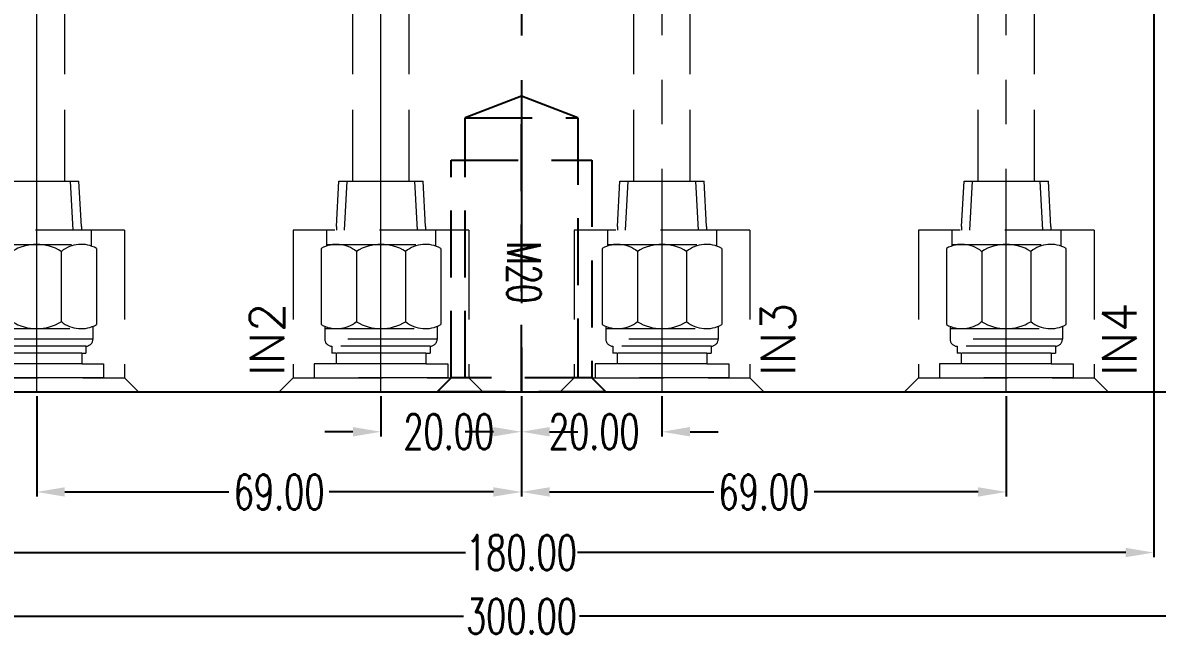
# Model space of a CAD drawing. Header units: inches. Extents: x 160917 to 162189, y -51061 to -50161.
# Drawn here: x 161835.2 to 161996.7, y -50647.4 to -50559.6 of the extents above; entities that cross this region are included whole.
import ezdxf
from ezdxf.enums import TextEntityAlignment as Align

# ---------------------------------------------------------------- set-up
doc = ezdxf.new("R2010")
doc.units = ezdxf.units.IN
doc.header["$LTSCALE"] = 2
doc.header["$MEASUREMENT"] = 0
doc.header["$PDMODE"] = 3
doc.header["$PDSIZE"] = 0.3125
doc.linetypes.add('CENTER', pattern=[50.8, 31.75, -6.35, 6.35, -6.35])
doc.linetypes.add('HIDDEN', pattern=[9.525, 6.35, -3.175])
doc.layers.get('0').update_dxf_attribs({"linetype": 'CONTINUOUS'})
doc.layers.get('Defpoints').update_dxf_attribs({"linetype": 'CONTINUOUS'})
for name, color, linetype in [('5', 5, 'CONTINUOUS'), ('COOL', 122, 'CONTINUOUS'), ('WT', 4, 'CONTINUOUS')]:
    doc.layers.add(name, color=color, linetype=linetype)
doc.layers.add('dim', color=3, linetype='CONTINUOUS', lineweight=15)
doc.layers.add('WR', color=122, linetype='HIDDEN', lineweight=18)
doc.styles.get("Standard").update_dxf_attribs({"font": 'txt.shx', "width": 0.67})
doc.dimstyles.new('2.00', dxfattribs={"dimtxt": 5, "dimasz": 4, "dimexe": 0.666, "dimexo": 0.626, "dimgap": 1, "dimtad": 0, "dimzin": 0, "dimdsep": 46, "dimtxsty": 'Standard', "dimcen": 0.09, "dimclrd": 3, "dimclre": 3, "dimclrt": 7, "dimazin": 0, "dimtfac": 1, "dimtofl": 0, "dimtmove": 0, "dimatfit": 0, "dimfxl": 0, "dimtolj": 1, "dimtzin": 0, "dimarcsym": 0})

# ---------------------------------------------------------------- blocks, each defined once
blk = doc.blocks.new('*D35642')
at = {"layer": 'Defpoints', "color": 0}
for p in [(161756.19, -50609.21), (162056.19, -50609.21), (162056.19, -50644.16)]:
    blk.add_point(p, dxfattribs=at)
at = {"layer": 'dim', "color": 3, "linetype": 'ByBlock', "lineweight": -2}
for p, q in [((161756.19, -50609.84), (161756.19, -50644.83)), ((162056.19, -50609.84), (162056.19, -50644.83)), ((161760.19, -50644.16), (161897.93, -50644.16)), ((162052.19, -50644.16), (161914.45, -50644.16))]:
    blk.add_line(p, q, dxfattribs=at)
at = {"layer": 'dim', "color": 3, "linetype": 'ByBlock'}
for points in [[(161760.19, -50643.49), (161760.19, -50644.83), (161756.19, -50644.16)], [(162052.19, -50644.83), (162052.19, -50643.49), (162056.19, -50644.16)]]:
    blk.add_solid(points, dxfattribs=at)
at = {"layer": 'dim', "color": 7, "linetype": 'ByBlock', "insert": (161906.19, -50644.16), "char_height": 5, "attachment_point": 5}
blk.add_mtext('\\A1;300.00', dxfattribs=at)
blk = doc.blocks.new('*D35643')
at = {"layer": 'Defpoints', "color": 0}
for p in [(161816.19, -50545.21), (161996.19, -50548.21), (161816.19, -50635.09)]:
    blk.add_point(p, dxfattribs=at)
at = {"layer": 'dim', "color": 3, "linetype": 'ByBlock', "lineweight": -2}
for p, q in [((161816.19, -50545.84), (161816.19, -50635.75)), ((161996.19, -50548.84), (161996.19, -50635.75)), ((161820.19, -50635.09), (161898.21, -50635.09)), ((161992.19, -50635.09), (161914.17, -50635.09))]:
    blk.add_line(p, q, dxfattribs=at)
at = {"layer": 'dim', "color": 3, "linetype": 'ByBlock'}
for points in [[(161820.19, -50634.42), (161820.19, -50635.75), (161816.19, -50635.09)], [(161992.19, -50635.75), (161992.19, -50634.42), (161996.19, -50635.09)]]:
    blk.add_solid(points, dxfattribs=at)
at = {"layer": 'dim', "color": 7, "linetype": 'ByBlock', "insert": (161906.19, -50635.09), "char_height": 5, "attachment_point": 5}
blk.add_mtext('\\A1;180.00', dxfattribs=at)
blk = doc.blocks.new('*D37184')
at = {"layer": 'Defpoints', "color": 0}
for p in [(161886.19, -50612.21), (161906.19, -50612.21), (161886.19, -50617.89)]:
    blk.add_point(p, dxfattribs=at)
at = {"layer": 'dim', "color": 3, "linetype": 'ByBlock', "lineweight": -2}
for p, q in [((161886.19, -50612.84), (161886.19, -50618.55)), ((161906.19, -50612.84), (161906.19, -50618.55)), ((161882.19, -50617.89), (161878.19, -50617.89)), ((161910.19, -50617.89), (161914.19, -50617.89))]:
    blk.add_line(p, q, dxfattribs=at)
at = {"layer": 'dim', "color": 3, "linetype": 'ByBlock'}
for points in [[(161882.19, -50618.56), (161882.19, -50617.22), (161886.19, -50617.89)], [(161910.19, -50617.22), (161910.19, -50618.56), (161906.19, -50617.89)]]:
    blk.add_solid(points, dxfattribs=at)
at = {"layer": 'dim', "color": 7, "linetype": 'ByBlock', "insert": (161895.84, -50617.89), "char_height": 5, "attachment_point": 5}
blk.add_mtext('\\A1;20.00', dxfattribs=at)
blk = doc.blocks.new('*D37185')
at = {"layer": 'Defpoints', "color": 0}
for p in [(161837.19, -50612.21), (161906.19, -50612.21), (161837.19, -50626.46)]:
    blk.add_point(p, dxfattribs=at)
at = {"layer": 'dim', "color": 3, "linetype": 'ByBlock', "lineweight": -2}
for p, q in [((161837.19, -50612.84), (161837.19, -50627.12)), ((161906.19, -50612.84), (161906.19, -50627.12)), ((161841.19, -50626.46), (161864.55, -50626.46)), ((161902.19, -50626.46), (161878.83, -50626.46))]:
    blk.add_line(p, q, dxfattribs=at)
at = {"layer": 'dim', "color": 3, "linetype": 'ByBlock'}
for points in [[(161841.19, -50625.79), (161841.19, -50627.13), (161837.19, -50626.46)], [(161902.19, -50627.13), (161902.19, -50625.79), (161906.19, -50626.46)]]:
    blk.add_solid(points, dxfattribs=at)
at = {"layer": 'dim', "color": 7, "linetype": 'ByBlock', "insert": (161871.69, -50626.46), "char_height": 5, "attachment_point": 5}
blk.add_mtext('\\A1;69.00', dxfattribs=at)
blk = doc.blocks.new('*D37186')
at = {"layer": 'Defpoints', "color": 0}
for p in [(161906.19, -50612.21), (161926.19, -50612.21), (161926.19, -50617.89)]:
    blk.add_point(p, dxfattribs=at)
at = {"layer": 'dim', "color": 3, "linetype": 'ByBlock', "lineweight": -2}
for p, q in [((161906.19, -50612.84), (161906.19, -50618.55)), ((161926.19, -50612.84), (161926.19, -50618.55)), ((161902.19, -50617.89), (161898.19, -50617.89)), ((161930.19, -50617.89), (161934.19, -50617.89))]:
    blk.add_line(p, q, dxfattribs=at)
at = {"layer": 'dim', "color": 3, "linetype": 'ByBlock'}
for points in [[(161902.19, -50618.56), (161902.19, -50617.22), (161906.19, -50617.89)], [(161930.19, -50617.22), (161930.19, -50618.56), (161926.19, -50617.89)]]:
    blk.add_solid(points, dxfattribs=at)
at = {"layer": 'dim', "color": 7, "linetype": 'ByBlock', "insert": (161916.55, -50617.89), "char_height": 5, "attachment_point": 5}
blk.add_mtext('\\A1;20.00', dxfattribs=at)
blk = doc.blocks.new('*D37187')
at = {"layer": 'Defpoints', "color": 0}
for p in [(161906.19, -50612.21), (161975.19, -50612.21), (161975.19, -50626.46)]:
    blk.add_point(p, dxfattribs=at)
at = {"layer": 'dim', "color": 3, "linetype": 'ByBlock', "lineweight": -2}
for p, q in [((161906.19, -50612.84), (161906.19, -50627.12)), ((161975.19, -50612.84), (161975.19, -50627.12)), ((161910.19, -50626.46), (161933.55, -50626.46)), ((161971.19, -50626.46), (161947.83, -50626.46))]:
    blk.add_line(p, q, dxfattribs=at)
at = {"layer": 'dim', "color": 3, "linetype": 'ByBlock'}
for points in [[(161910.19, -50625.79), (161910.19, -50627.13), (161906.19, -50626.46)], [(161971.19, -50627.13), (161971.19, -50625.79), (161975.19, -50626.46)]]:
    blk.add_solid(points, dxfattribs=at)
at = {"layer": 'dim', "color": 7, "linetype": 'ByBlock', "insert": (161940.69, -50626.46), "char_height": 5, "attachment_point": 5}
blk.add_mtext('\\A1;69.00', dxfattribs=at)
blk = doc.blocks.new('20150129.111502')
at = {"layer": '5', "color": 122, "linetype": 'HIDDEN', "lineweight": 0}
for p, q in [((0, 14.5), (0, -14.5)), ((2, 12.5), (0, 14.5)), ((2, 12.5), (2, -12.5)), ((23, 12.5), (2, 12.5)), ((23, -12.5), (23, 12.5)), ((2, -9.5), (2, 9.5)), ((4.01, 9.5), (2, 9.5)), ((4.01, 6.4), (4.01, 9.5)), ((20.43, 8.5), (9.57, 8.5)), ((5.51, 6.4), (5.51, 7)), ((6.51, 7), (5.51, 7)), ((5.51, 6.4), (5.51, 7)), ((6.51, -7), (6.51, 7)), ((7.51, -8), (7.51, 8)), ((9.33, 8), (7.51, 8)), ((9, 8), (9, -8)), ((23, 7.75), (20.77, 7.75)), ((21, 7.75), (21, -7.75)), ((4.01, -6.4), (4.01, 6.4)), ((5.51, 6.4), (4.01, 6.4)), ((5.51, -6.4), (5.51, 6.4)), ((23.56, 6.35), (23, 6.35)), ((23, 5.19), (30, 4.82)), ((23.56, 6.35), (30, 6.01)), ((30, 6.01), (30, -6.01)), ((20.01, 3.5), (9.99, 3.5)), ((20.01, -3.5), (9.99, -3.5)), ((23, -5.19), (30, -4.82)), ((5.51, -6.4), (4.01, -6.4)), ((4.01, -6.4), (4.01, -9.5)), ((5.51, -6.4), (5.51, -7)), ((5.51, -6.4), (5.51, -7)), ((23.56, -6.35), (23, -6.35)), ((23.56, -6.35), (30, -6.01)), ((6.51, -7), (5.51, -7)), ((9.33, -8), (7.51, -8)), ((23, -7.75), (20.77, -7.75)), ((4.01, -9.5), (2, -9.5)), ((20.43, -8.5), (9.57, -8.5)), ((2, -12.5), (0, -14.5)), ((23, -12.5), (2, -12.5))]:
    blk.add_line(p, q, dxfattribs=at)
at = {"layer": '5', "color": 122, "linetype": 'CENTER', "lineweight": 0, "ltscale": 0.5}
blk.add_line((0, 0), (30, 0), dxfattribs=at)
at = {"layer": '5', "color": 122, "linetype": 'HIDDEN', "lineweight": 0}
for centre, radius, start, end in [((13.47, 6.32), 4.47, 150.752, 219.0183), ((16.53, 6.32), 4.47, 320.9817, 29.248), ((7.51, 7), 1, 90, 180), ((15.66, 0), 6.66, 148.3016, 211.6984), ((14.34, 0), 6.66, 328.3016, 31.6984), ((13.47, -6.32), 4.47, 140.9817, 209.248), ((16.53, -6.32), 4.47, 330.752, 39.0183), ((7.51, -7), 1, 180, 270)]:
    blk.add_arc(centre, radius, start, end, dxfattribs=at)

msp = doc.modelspace()

# ---------------------------------------------------------------- linework, layer by layer
at = {"linetype": 'CENTER', "ltscale": 0.5}
msp.add_line((161906.192, -50212.211), (161906.192, -50612.211), dxfattribs=at)
at = {"color": 8, "linetype": 'HIDDEN', "ltscale": 0.75}
for p, q in [((161906.192, -50570.115), (161898.192, -50573.211)), ((161906.192, -50612.211), (161906.192, -50570.115)), ((161914.192, -50573.211), (161906.192, -50570.115)), ((161898.192, -50573.211), (161914.192, -50573.211)), ((161898.192, -50610.211), (161898.192, -50573.211)), ((161914.192, -50573.211), (161914.192, -50610.211)), ((161896.192, -50579.211), (161916.192, -50579.211)), ((161896.192, -50610.211), (161896.192, -50579.211)), ((161916.192, -50579.211), (161916.192, -50610.211)), ((161894.192, -50612.211), (161896.192, -50610.211)), ((161916.192, -50610.211), (161896.192, -50610.211)), ((161918.192, -50612.211), (161916.192, -50610.211)), ((161918.192, -50612.211), (161894.192, -50612.211))]:
    msp.add_line(p, q, dxfattribs=at)
msp.add_line((161759.192, -50612.211), (162053.192, -50612.211))
at = {"layer": 'WR', "linetype": 'CENTER', "ltscale": 0.5}
for p, q in [((161837.192, -50582.211), (161837.192, -50242.211)), ((161886.192, -50582.211), (161886.192, -50242.211)), ((161926.192, -50612.211), (161926.192, -50242.211)), ((161975.192, -50612.211), (161975.192, -50242.211))]:
    msp.add_line(p, q, dxfattribs=at)
at = {"layer": 'WR', "linetype": 'HIDDEN', "ltscale": 0.8}
for p, q in [((161841.192, -50582.211), (161841.192, -50242.211)), ((161882.192, -50582.211), (161882.192, -50242.211)), ((161890.192, -50582.211), (161890.192, -50242.211)), ((161922.192, -50582.211), (161922.192, -50242.211)), ((161930.192, -50582.211), (161930.192, -50242.211)), ((161971.192, -50582.211), (161971.192, -50242.211)), ((161979.192, -50582.211), (161979.192, -50242.211))]:
    msp.add_line(p, q, dxfattribs=at)

# ---------------------------------------------------------------- block references
at = {"layer": 'WT', "linetype": 'ByBlock', "rotation": 90.00000000000001}
for p in [(161837.192, -50612.211), (161886.192, -50612.211), (161926.192, -50612.211), (161975.192, -50612.211)]:
    msp.add_blockref('20150129.111502', p, dxfattribs=at)

# ---------------------------------------------------------------- texts
at = {"color": 8, "linetype": 'HIDDEN', "ltscale": 0.75, "insert": (161908.942, -50599.596), "char_height": 4.8, "width": 14.1924, "attachment_point": 3, "rotation": 270}
msp.add_mtext('M20', dxfattribs=at)
at = {"layer": 'COOL', "color": 4}
for s, p in [('IN2', (161869.981, -50604.744)), ('IN3', (161942.687, -50604.744)), ('IN4', (161991.281, -50604.744))]:
    msp.add_text(s, height=4.8768, rotation=450, dxfattribs=at).set_placement(p, align=Align.MIDDLE)

# ---------------------------------------------------------------- dimensions: what is measured, and where the dimension line sits
at = {"layer": 'dim', "linetype": 'ByBlock'}
for base, p1, p2, picture, middle in [((161816.192, -50635.087), (161996.192, -50548.211), (161816.192, -50545.211), '*D35643', (161906.192, -50635.087)), ((162056.192, -50644.161), (161756.192, -50609.211), (162056.192, -50609.211), '*D35642', (161906.192, -50644.161)), ((161926.192, -50617.889), (161906.192, -50612.211), (161926.192, -50612.211), '*D37186', (161916.549, -50617.889))]:
    dim = msp.add_linear_dim(base=base, p1=p1, p2=p2, angle=180, dimstyle='2.00', dxfattribs=at)
    dim.commit()
    dim.dimension.update_dxf_attribs({"geometry": picture, "text_midpoint": middle, "dimtype": 160})
dim = msp.add_linear_dim(base=(161837.192, -50626.459), p1=(161906.192, -50612.211), p2=(161837.192, -50612.211), dimstyle='2.00', dxfattribs=at)
dim.commit()
dim.dimension.update_dxf_attribs({"geometry": '*D37185', "text_midpoint": (161871.692, -50626.459)})
dim = msp.add_linear_dim(base=(161886.192, -50617.889), p1=(161906.192, -50612.211), p2=(161886.192, -50612.211), dimstyle='2.00', dxfattribs=at)
dim.commit()
dim.dimension.update_dxf_attribs({"geometry": '*D37184', "text_midpoint": (161895.835, -50617.889), "dimtype": 160})
dim = msp.add_linear_dim(base=(161975.192, -50626.459), p1=(161906.192, -50612.211), p2=(161975.192, -50612.211), angle=180, dimstyle='2.00', dxfattribs=at)
dim.commit()
dim.dimension.update_dxf_attribs({"geometry": '*D37187', "text_midpoint": (161940.692, -50626.459)})

doc.saveas('drawing.dxf')
